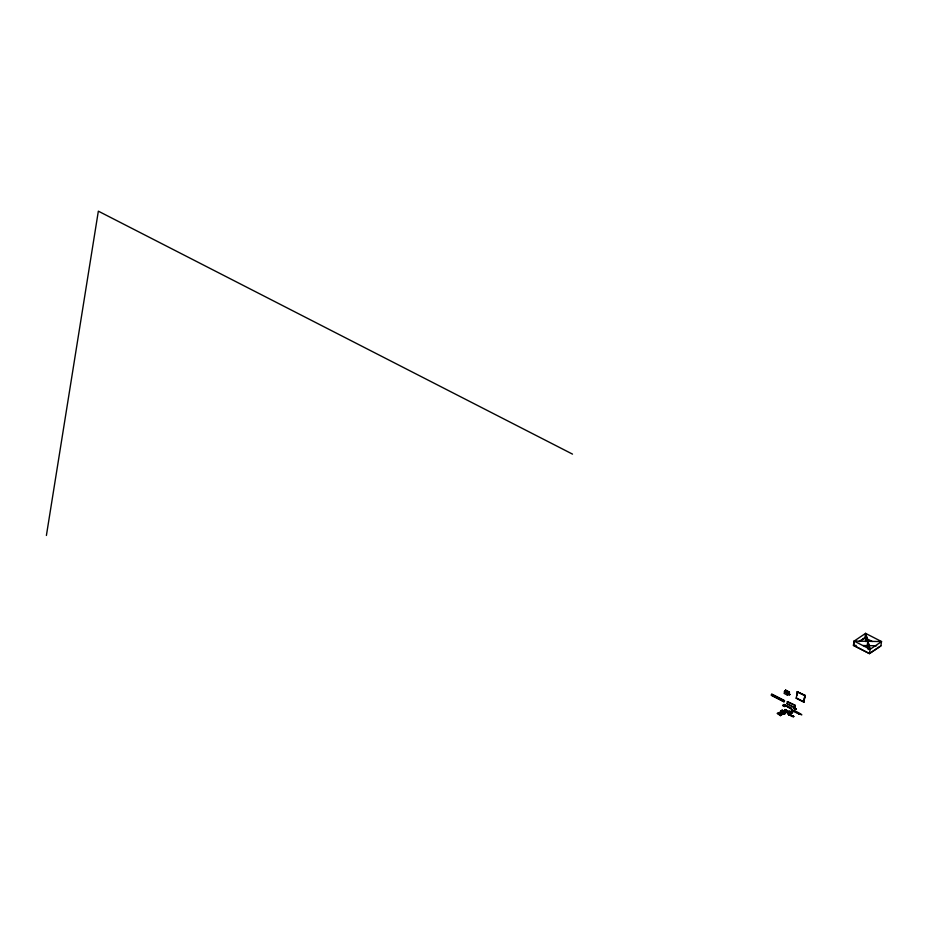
<?xml version="1.0" encoding="UTF-8"?>
<svg xmlns="http://www.w3.org/2000/svg" width="928" height="928" viewBox="0 0 928 928"><rect width="100%" height="100%" fill="white"/><g stroke="black" fill="none" stroke-linecap="round" stroke-linejoin="round"><path stroke-width="1.39" d="M792.176 710.024C813.705 721.752 792.674 708.215 791.538 710.361L799.194 714.108M46.4 535.468L98.345 211.166L572.506 454.117M771.528 694.422L771.388 695.281L783.963 701.73L771.446 695.246L771.586 694.388L784.16 700.826L783.963 701.73M771.771 695.026L771.968 694.121L784.554 700.57L784.357 701.464L771.771 695.026L784.357 701.464M780.39 715.627L785.332 711.741L782.188 710.129L779.184 712.878L777.351 713.377L780.39 715.627L785.227 712.379L785.61 710.036L785.262 710.871M778.453 713.203L778.557 712.565M780.842 712.832C781.248 714.92 779.903 710.129 782.756 712.553M780.587 713.435L781.121 712.101M780.982 710.941L781.492 712.008L780.982 710.941L782.188 710.129M782.594 705.489L784.81 706.486M781.446 713.446L781.77 712.008L782.722 711.996M784.438 691.743L785.274 690.42L784.09 693.39L787.443 695.107L789.276 693.877L788.904 691.754L788.858 692.659M781.991 712.808L782.513 710.929L785.03 712.217C785.807 715.836 780.425 713.087 782.513 710.929M785.494 690.931L785.726 690.119M782.582 712.426L782.304 710.616M791.642 708.226L783.766 704.584L791.248 708.888L783.835 704.584M782.64 712.147L782.849 710.86M783.696 705.013L784.102 704.364M786.77 692.114L786.816 691.221L786.074 692.578L786.689 692.079M782.652 705.454L784.937 705.628L784.682 706.568L782.919 705.268L785.216 705.442L785.018 706.347M787.269 690.919L787.222 691.812L787.907 691.348L787.35 690.954M784.752 713.934L784.044 713.574L784.879 711.672M784.902 709.676L784.624 711.393L787.385 712.518L787.652 710.802L784.902 709.676L787.652 710.802M785.146 709.514L784.949 712.263M787.443 695.107L788.545 692.102L788.406 692.961M784.508 714.096L785.819 710.14L784.786 712.379L782.339 710.778M787.431 695.026L788.278 693.75L789.856 694.538M788.197 694.562L788.324 693.773L787.559 694.237L788.278 693.75M785.622 712.611L786.492 710.488L785.83 712.716M787.002 703.749L794.542 707.612L787.002 703.749L787.431 701.58L795.076 705.338M788.533 694.341L789.38 693.065L788.638 693.634M789.032 693.68L789.844 694.631M789.519 694.852L788.255 694.202M789.902 694.283L787.002 692.706M786.434 712.31L787.141 712.681L787.42 710.964M788.696 714.432L787.663 713.272L789.183 714.119L788.719 714.815L788.858 713.957M788.139 712.275L788.278 711.382L789.728 711.266L791.364 712.147L790.053 711.405L789.856 713.156L788.139 712.275L789.647 711.231M789.136 714.131L788.904 714.688L792.257 716.404M792.408 715.917L788.046 713.006L789.31 713.655L788.638 714.769M792.686 712.368C788.023 715.21 795.122 712.333 791.34 711.683L789.925 712.774M792.524 716.23L792.071 716.532C792.164 715.186 792.071 716.857 793.834 716.532L792.663 715.929M796.328 709.062L794.206 708.47L796.328 709.062L794.658 708.168L794.936 705.431M788.986 714.63L793.463 716.706L787.594 713.702M794.809 707.391L795.192 705.396L787.315 701.754M803.764 702.148L796.224 698.285L797.326 691.812L804.796 695.629L803.799 702.09L805.133 695.455L797.256 691.812L805.133 695.455M796.224 698.285L796.363 697.856M797.024 695.258L797.593 691.592M795.226 708.772L795.029 709.56L796.259 709.108L795.308 708.714M795.192 708.876L795.099 709.526L795.029 708.934M799.078 714.224L799.484 713.574M803.497 701.162L804.077 701.904L796.526 698.042M805.063 695.455L803.822 701.684M854.12 641.086L870.128 649.287L881.6 641.584L865.592 633.383L854.12 641.086L853.424 645.412L869.432 653.614L880.904 645.923L881.496 641.573L854.212 641.062L853.528 645.389L869.42 653.532L880.823 645.888M865.592 633.383L864.896 637.733L866.021 641.689M867.877 641.318L867.146 645.633L868.272 649.577M869.432 653.614L870.128 649.229L865.638 633.441L870.081 649.229M785.065 711.463L785.274 710.848M786.155 711.289L786.236 711.486M788.649 712.716L788.661 713.214M785.1 711.37L785.227 710.941M780.448 712.936L780.982 712.994M782.907 711.068L782.281 711.057M785.993 692.543L786.816 691.221M781.852 711.985L780.935 712.205M859.166 641.561L864.977 637.71L859.235 641.561M785.587 690.977L786.271 690.513L785.633 690.084M853.574 645.354L856.254 645.436M787.628 693.378L789.542 692.195L786.155 690.536L784.357 691.696L787.733 693.448M788.487 694.318L789.206 693.831M779.891 712.982L782.71 711.092L782.084 710.767M784.044 713.574L784.636 713.168M794.206 708.47L795.992 709.282M789.786 713.075L791.364 712.147M783.789 711.103L782.954 713.017L782.234 712.646M783.998 711.219L783.162 713.122L783.835 713.47L784.67 711.556M782.42 710.755L783.139 711.138L782.466 710.604M863.052 645.528L876.728 645.784M866.126 638.348L872.285 641.503M784.032 704.793L791.572 708.656M789.925 712.727L791.19 713.377M785.552 711.857L786.213 712.205M792.21 715.674L793.788 716.486M777.351 713.377L780.494 714.989M787.872 694.074L789.566 694.504L787.872 694.074"/></g></svg>
